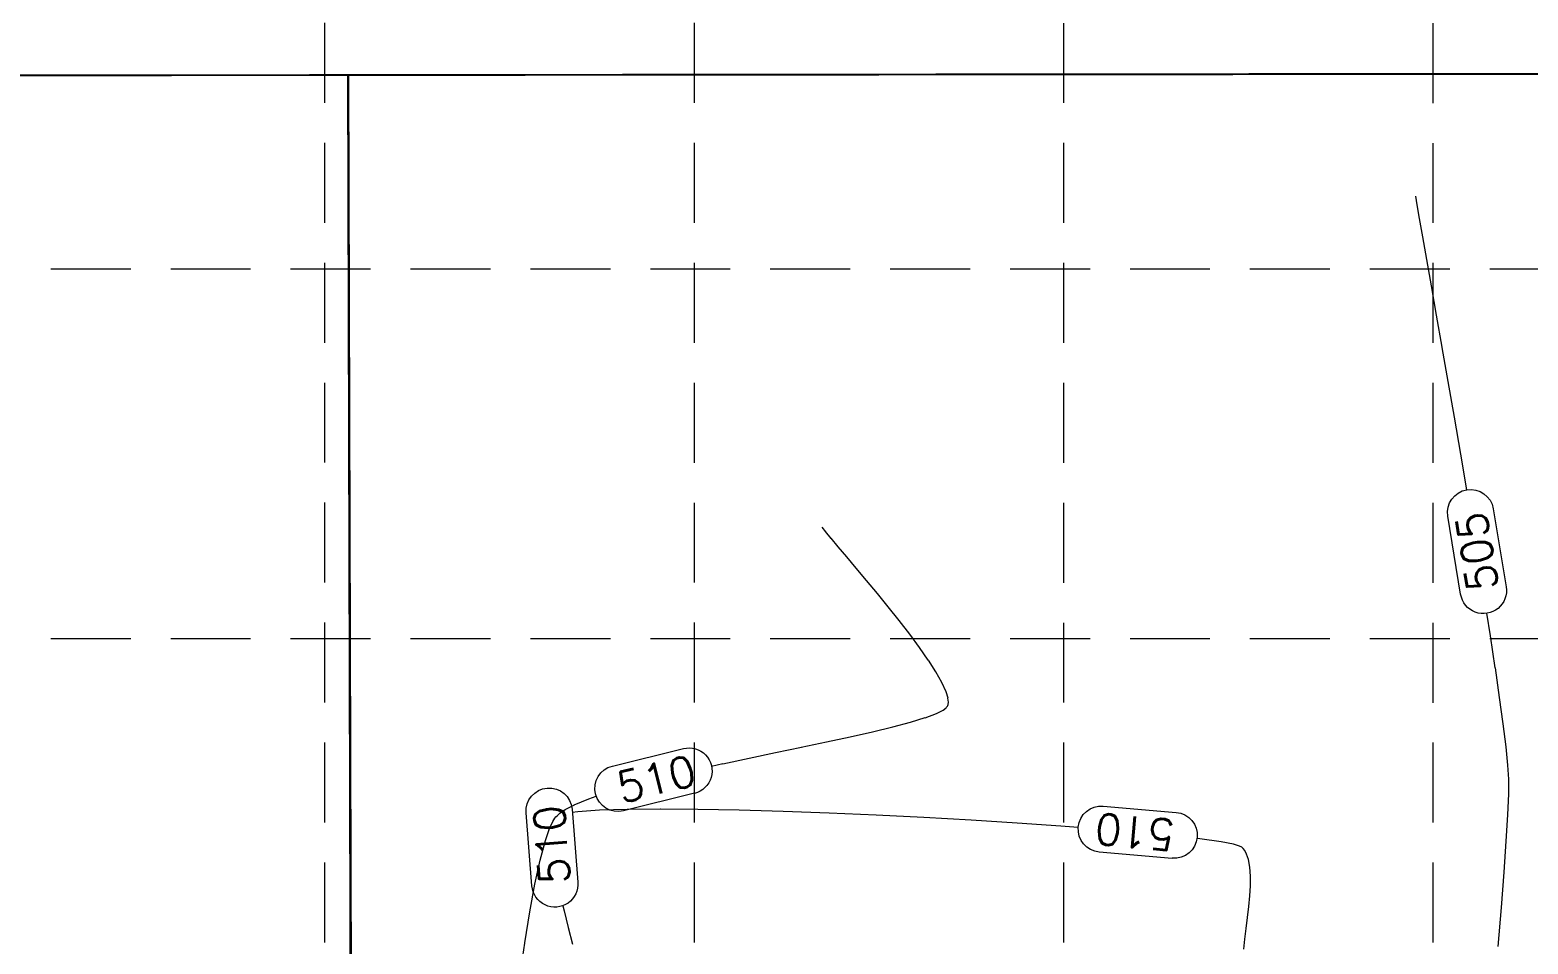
# Model space of a CAD drawing. Header units: feet. Extents: x -406 to 2003, y 7035 to 10885.
# Drawn here: x 570.5 to 814.1, y 8429.8 to 8578.4 of the extents above; entities that cross this region are included whole.
import ezdxf

# ---------------------------------------------------------------- set-up
doc = ezdxf.new("R2010")
doc.units = ezdxf.units.FT
doc.header["$LTSCALE"] = 40
doc.header["$MEASUREMENT"] = 0
doc.linetypes.add('HIDDEN', pattern=[0.375, 0.25, -0.125])
doc.layers.add('1 PROPOSED CONTOURS', color=35, linetype='Continuous', lineweight=0)
for name, color, linetype in [('GRID', 254, 'HIDDEN'), ('lots', 4, 'Continuous'), ('polys', 7, 'Continuous')]:
    doc.layers.add(name, color=color, linetype=linetype)
doc.styles.get("Standard").update_dxf_attribs({"font": 'ARIAL.TTF'})

msp = doc.modelspace()

# ---------------------------------------------------------------- linework, layer by layer
at = {"layer": '1 PROPOSED CONTOURS', "color": 35}
for points, elevation in [([(796.09, 8549.99), (795.86, 8551.36)], 505), ([(796.47, 8547.76), (796.09, 8549.99)], 505), ([(797, 8544.76), (796.47, 8547.76)], 505), ([(797.64, 8541.08), (797, 8544.76)], 505), ([(802.12, 8515.43), (801.11, 8521.24)], 505), ([(700.77, 8495.74), (699.88, 8496.83)], 510), ([(704.86, 8490.9), (703.31, 8492.73)], 510), ([(706.53, 8488.91), (704.86, 8490.9)], 510), ([(710.07, 8484.6), (708.29, 8486.79)], 510), ([(711.84, 8482.38), (710.07, 8484.6)], 510), ([(713.55, 8480.17), (711.84, 8482.38)], 510), ([(715.15, 8478.01), (713.55, 8480.17)], 510), ([(717.82, 8474.02), (716.58, 8475.95)], 510), ([(718.8, 8472.28), (717.82, 8474.02)], 510), ([(719.78, 8469.75), (719.48, 8470.77)], 510), ([(719.5, 8468.21), (719.7, 8468.46)], 510), ([(810.06, 8465.57), (809.48, 8469.87)], 505), ([(716.06, 8466.58), (717.93, 8467.28)], 510), ([(810.52, 8461.86), (810.06, 8465.57)], 505), ([(700.01, 8462.65), (703.89, 8463.48)], 510), ([(703.89, 8463.48), (707.51, 8464.3)], 510), ([(707.51, 8464.3), (710.79, 8465.09)], 510), ([(691.71, 8460.91), (695.93, 8461.79)], 510), ([(810.82, 8458.84), (810.52, 8461.86)], 505), ([(659.01, 8452.41), (661.37, 8453.39)], 510), ([(810.81, 8450.8), (810.95, 8454.19)], 505), ([(663.1, 8451.54), (659.57, 8451.29)], 510), ([(673, 8451.71), (667.62, 8451.67)], 510), ([(700.44, 8451.05), (692.95, 8451.32)], 510), ([(715.86, 8450.33), (708.12, 8450.72)], 510), ([(654.3, 8446.61), (654.99, 8448.58)], 510), ([(655.85, 8450.24), (656.02, 8450.45)], 510), ([(731.01, 8449.45), (723.54, 8449.91)], 510), ([(740.96, 8448.74), (738.15, 8448.96)], 510), ([(653.45, 8443.42), (654.3, 8446.61)], 510), ([(767.16, 8445.71), (766.19, 8446)], 510), ([(767.55, 8445.53), (767.16, 8445.71)], 510), ([(767.66, 8445.44), (767.55, 8445.53)], 510), ([(768.33, 8444.41), (768.03, 8444.97)], 510), ([(768.97, 8440.83), (768.87, 8442.27)], 510), ([(657.16, 8436.01), (657.36, 8435.17)], 510), ([(767.86, 8428.92), (768.04, 8430.59)], 510)]:
    msp.add_lwpolyline(points, dxfattribs=dict(at, elevation=elevation))
at = {"layer": '1 PROPOSED CONTOURS', "color": 35, "extrusion": (0.984893, 0.173165, 0), "elevation": 2264.61}
msp.add_lwpolyline([(8269.58, 505), (8273.92, 505)], dxfattribs=at)
at = {"layer": '1 PROPOSED CONTOURS', "color": 35, "extrusion": (0.984957, 0.1728, 0), "elevation": 2261.55}
msp.add_lwpolyline([(8265.56, 505), (8270.42, 505)], dxfattribs=at)
at = {"layer": '1 PROPOSED CONTOURS', "color": 35, "extrusion": (0.985071, 0.172149, 0), "elevation": 2256.08}
msp.add_lwpolyline([(8261.76, 505), (8267.05, 505)], dxfattribs=at)
at = {"layer": '1 PROPOSED CONTOURS', "color": 35, "extrusion": (0.985228, 0.171246, 0), "elevation": 2248.5}
msp.add_lwpolyline([(8258.18, 505), (8263.82, 505)], dxfattribs=at)
at = {"layer": '1 PROPOSED CONTOURS', "color": 35, "extrusion": (0.985671, 0.168681, 0), "elevation": 2227.02}
msp.add_lwpolyline([(8252.03, 505), (8258.1, 505)], dxfattribs=at)
at = {"layer": '1 PROPOSED CONTOURS', "color": 35, "extrusion": (0.985963, 0.166964, 0), "elevation": 2212.64}
msp.add_lwpolyline([(8250.01, 505), (8255.89, 505)], dxfattribs=at)
at = {"layer": '1 PROPOSED CONTOURS', "color": 35, "linetype": 'Continuous'}
for points, elevation in [([(808.45, 8500.55), (810.54, 8487.86)], 505), ([(803.14, 8486.65), (801.05, 8499.33)], 505), ([(665.2, 8458.72), (676.76, 8461.56)], 510), ([(652.13, 8439.23), (651.17, 8451.1)], 510), ([(658.65, 8451.7), (659.6, 8439.83)], 510), ([(745.02, 8452.2), (756.88, 8451.18)], 510), ([(756.24, 8443.71), (744.38, 8444.72)], 510)]:
    msp.add_lwpolyline(points, dxfattribs=dict(at, elevation=elevation))
at = {"layer": '1 PROPOSED CONTOURS', "color": 35, "extrusion": (0.794241, 0.607602, 0), "elevation": 5718.57}
msp.add_lwpolyline([(6323.28, 510), (6324.23, 510)], dxfattribs=at)
at = {"layer": '1 PROPOSED CONTOURS', "color": 35, "extrusion": (0.765863, 0.643004, 0), "elevation": 5999.49}
msp.add_lwpolyline([(6054.17, 510), (6055.98, 510)], dxfattribs=at)
at = {"layer": '1 PROPOSED CONTOURS', "color": 35, "extrusion": (0.763186, 0.646179, 0), "elevation": 6024.58}
msp.add_lwpolyline([(6027.07, 510), (6029.2, 510)], dxfattribs=at)
at = {"layer": '1 PROPOSED CONTOURS', "color": 35, "extrusion": (0.769427, 0.638735, 0), "elevation": 5965.79}
msp.add_lwpolyline([(6077.56, 510), (6080.3, 510)], dxfattribs=at)
at = {"layer": '1 PROPOSED CONTOURS', "color": 35, "extrusion": (0.987861, 0.155339, 0), "elevation": 2115.44}
msp.add_lwpolyline([(8251.46, 505), (8255.15, 505)], dxfattribs=at)
at = {"layer": '1 PROPOSED CONTOURS', "color": 35, "extrusion": (0.988633, 0.150349, 0), "elevation": 2073.74}
msp.add_lwpolyline([(8256.74, 505), (8262.03, 505)], dxfattribs=at)
at = {"layer": '1 PROPOSED CONTOURS', "color": 35, "extrusion": (0.820218, 0.572052, 0), "elevation": 5436.43}
msp.add_lwpolyline([(6542.2, 510), (6544.71, 510)], dxfattribs=at)
at = {"layer": '1 PROPOSED CONTOURS', "color": 35, "extrusion": (0.989612, 0.143763, 0), "elevation": 2018.73}
msp.add_lwpolyline([(8265.51, 505), (8270.37, 505)], dxfattribs=at)
at = {"layer": '1 PROPOSED CONTOURS', "color": 35, "extrusion": (0.911766, 0.41071, 0), "elevation": 4135.03}
msp.add_lwpolyline([(7427.86, 510), (7429.52, 510)], dxfattribs=at)
at = {"layer": '1 PROPOSED CONTOURS', "color": 35, "extrusion": (0.454624, -0.890683, 0), "elevation": -7215.28}
msp.add_lwpolyline([(4488.88, 510), (4490.06, 510)], dxfattribs=at)
at = {"layer": '1 PROPOSED CONTOURS', "color": 35, "extrusion": (0.60337, -0.797461, 0), "elevation": -6318.95}
msp.add_lwpolyline([(5682.59, 510), (5683.23, 510)], dxfattribs=at)
at = {"layer": '1 PROPOSED CONTOURS', "color": 35, "extrusion": (0.90503, -0.425349, 0), "elevation": -2950.7}
msp.add_lwpolyline([(7970.33, 510), (7970.47, 510)], dxfattribs=at)
at = {"layer": '1 PROPOSED CONTOURS', "color": 35, "extrusion": (0.962216, -0.272288, 0), "elevation": -1613.33}
msp.add_lwpolyline([(8344.59, 510), (8344.76, 510)], dxfattribs=at)
at = {"layer": '1 PROPOSED CONTOURS', "color": 35, "extrusion": (0.995014, 0.09974, 0), "elevation": 1560.96}
msp.add_lwpolyline([(8355.08, 510), (8355.72, 510)], dxfattribs=at)
at = {"layer": '1 PROPOSED CONTOURS', "color": 35, "extrusion": (-0.994178, 0.107754, 0), "elevation": 196.93}
msp.add_lwpolyline([(-8497, 510), (-8497.36, 510)], dxfattribs=at)
at = {"layer": '1 PROPOSED CONTOURS', "color": 35, "extrusion": (0.256041, -0.966666, 0), "elevation": -8000.92}
msp.add_lwpolyline([(2854.5, 510), (2857.47, 510)], dxfattribs=at)
at = {"layer": '1 PROPOSED CONTOURS', "color": 35, "extrusion": (0.291732, -0.9565, 0), "elevation": -7889.39}
msp.add_lwpolyline([(3152.37, 510), (3154.89, 510)], dxfattribs=at)
at = {"layer": '1 PROPOSED CONTOURS', "color": 35, "extrusion": (0.204879, -0.978787, 0), "elevation": -8139.71}
msp.add_lwpolyline([(2406.13, 510), (2410.5, 510)], dxfattribs=at)
at = {"layer": '1 PROPOSED CONTOURS', "color": 35, "extrusion": (0.205665, -0.978622, 0), "elevation": -8137.77}
msp.add_lwpolyline([(2421.34, 510), (2425.51, 510)], dxfattribs=at)
at = {"layer": '1 PROPOSED CONTOURS', "color": 35, "extrusion": (-0.215186, 0.976573, 0), "elevation": 8113.93}
msp.add_lwpolyline([(-2485.56, 510), (-2487.43, 510)], dxfattribs=at)
at = {"layer": '1 PROPOSED CONTOURS', "color": 35, "extrusion": (0.208594, -0.978002, 0), "elevation": -8130.52}
msp.add_lwpolyline([(2432.65, 510), (2437.02, 510)], dxfattribs=at)
at = {"layer": '1 PROPOSED CONTOURS', "color": 35, "extrusion": (0.998059, 0.062277, 0), "elevation": 1336.04}
msp.add_lwpolyline([(8389.66, 505), (8391.92, 505)], dxfattribs=at)
at = {"layer": '1 PROPOSED CONTOURS', "color": 35, "extrusion": (0.999985, -0.005444, 0), "elevation": 764.92}
msp.add_lwpolyline([(8458.48, 505), (8460.87, 505)], dxfattribs=at)
at = {"layer": '1 PROPOSED CONTOURS', "color": 35, "extrusion": (0.324982, -0.94572, 0), "elevation": -7779.61}
msp.add_lwpolyline([(3372.67, 510), (3373.94, 510)], dxfattribs=at)
at = {"layer": '1 PROPOSED CONTOURS', "color": 35, "linetype": 'Continuous', "extrusion": (-0.239115, 0.970991, 0), "elevation": 8046.78}
msp.add_lwpolyline([(-2680.42, 510), (-2668.51, 510)], dxfattribs=at)
at = {"layer": '1 PROPOSED CONTOURS', "color": 35, "extrusion": (0.65548, -0.755212, 0), "elevation": -5951.9}
msp.add_lwpolyline([(6034.81, 510), (6035.4, 510)], dxfattribs=at)
at = {"layer": '1 PROPOSED CONTOURS', "color": 35, "extrusion": (0.560554, -0.828118, 0), "elevation": -6630.37}
msp.add_lwpolyline([(5281.05, 510), (5282.1, 510)], dxfattribs=at)
at = {"layer": '1 PROPOSED CONTOURS', "color": 35, "extrusion": (0.464831, -0.885399, 0), "elevation": -7177.43}
msp.add_lwpolyline([(4510.75, 510), (4512.44, 510)], dxfattribs=at)
at = {"layer": '1 PROPOSED CONTOURS', "color": 35, "extrusion": (0.136027, -0.990705, 0), "elevation": -8283.02}
msp.add_lwpolyline([(1803.04, 510), (1802.15, 510)], dxfattribs=at)
at = {"layer": '1 PROPOSED CONTOURS', "color": 35, "extrusion": (0.030596, -0.999532, 0), "elevation": -8427.29}
msp.add_lwpolyline([(925.89, 510), (921.37, 510)], dxfattribs=at)
at = {"layer": '1 PROPOSED CONTOURS', "color": 35, "extrusion": (0.008256, 0.999966, 0), "elevation": 8456.98}
msp.add_lwpolyline([(-609.3, 510), (-603.19, 510)], dxfattribs=at)
at = {"layer": '1 PROPOSED CONTOURS', "color": 35, "extrusion": (0.01984, 0.999803, 0), "elevation": 8463.47}
msp.add_lwpolyline([(-517.98, 510), (-511.29, 510)], dxfattribs=at)
at = {"layer": '1 PROPOSED CONTOURS', "color": 35, "extrusion": (0.028974, 0.99958, 0), "elevation": 8467.85}
msp.add_lwpolyline([(-447.8, 510), (-440.64, 510)], dxfattribs=at)
at = {"layer": '1 PROPOSED CONTOURS', "color": 35, "extrusion": (0.043292, 0.999062, 0), "elevation": 8473.45}
msp.add_lwpolyline([(-341.61, 510), (-333.92, 510)], dxfattribs=at)
at = {"layer": '1 PROPOSED CONTOURS', "color": 35, "extrusion": (0.998287, -0.058513, 0), "elevation": 314.94}
msp.add_lwpolyline([(8479.47, 505), (8483.76, 505)], dxfattribs=at)
at = {"layer": '1 PROPOSED CONTOURS', "color": 35, "extrusion": (0.90636, -0.422506, 0), "elevation": -2975.92}
msp.add_lwpolyline([(7934.19, 510), (7935.41, 510)], dxfattribs=at)
at = {"layer": '1 PROPOSED CONTOURS', "color": 35, "extrusion": (-0.847299, 0.531116, 0), "elevation": 3932.36}
msp.add_lwpolyline([(-7507.56, 510), (-7508.21, 510)], dxfattribs=at)
at = {"layer": '1 PROPOSED CONTOURS', "color": 35, "extrusion": (0.725397, -0.688331, 0), "elevation": -5340.83}
msp.add_lwpolyline([(6581.49, 510), (6581.76, 510)], dxfattribs=at)
at = {"layer": '1 PROPOSED CONTOURS', "color": 35, "extrusion": (0.055489, 0.998459, 0), "elevation": 8477.04}
msp.add_lwpolyline([(-253.54, 510), (-245.86, 510)], dxfattribs=at)
at = {"layer": '1 PROPOSED CONTOURS', "color": 35, "extrusion": (0.068273, 0.997667, 0), "elevation": 8479.64}
msp.add_lwpolyline([(-159.59, 510), (-152.43, 510)], dxfattribs=at)
at = {"layer": '1 PROPOSED CONTOURS', "color": 35, "extrusion": (0.114792, 0.99339, 0), "elevation": 8478.38}
msp.add_lwpolyline([(213.94, 510), (214.4, 510)], dxfattribs=at)
at = {"layer": '1 PROPOSED CONTOURS', "color": 35, "extrusion": (0.143494, 0.989651, 0), "elevation": 8468.63}
msp.add_lwpolyline([(455.71, 510), (459.23, 510)], dxfattribs=at)
at = {"layer": '1 PROPOSED CONTOURS', "color": 35, "extrusion": (0.193044, 0.98119, 0), "elevation": 8435.04}
msp.add_lwpolyline([(878.67, 510), (880.69, 510)], dxfattribs=at)
at = {"layer": '1 PROPOSED CONTOURS', "color": 35, "extrusion": (-0.997578, 0.069562, 0), "elevation": -221.05}
msp.add_lwpolyline([(-8477.35, 505), (-8482.43, 505)], dxfattribs=at)
at = {"layer": '1 PROPOSED CONTOURS', "color": 35, "extrusion": (0.977427, -0.211273, 0), "elevation": -1145.17}
msp.add_lwpolyline([(8386.89, 510), (8390.88, 510)], dxfattribs=at)
at = {"layer": '1 PROPOSED CONTOURS', "color": 35, "extrusion": (0.745062, 0.666995, 0), "elevation": 6205.02}
msp.add_lwpolyline([(5780.16, 510), (5780.36, 510)], dxfattribs=at)
at = {"layer": '1 PROPOSED CONTOURS', "color": 35, "extrusion": (0.805373, 0.592768, 0), "elevation": 5624.46}
msp.add_lwpolyline([(6346.09, 510), (6346.49, 510)], dxfattribs=at)
at = {"layer": '1 PROPOSED CONTOURS', "color": 35, "extrusion": (0.94495, 0.327214, 0), "elevation": 3489.16}
msp.add_lwpolyline([(7727.21, 510), (7728.14, 510)], dxfattribs=at)
at = {"layer": '1 PROPOSED CONTOURS', "color": 35, "extrusion": (0.98326, 0.182208, 0), "elevation": 2294.25}
msp.add_lwpolyline([(8160.85, 510), (8162.14, 510)], dxfattribs=at)
at = {"layer": '1 PROPOSED CONTOURS', "color": 35, "extrusion": (-0.997017, 0.077183, 0), "elevation": -156.25}
msp.add_lwpolyline([(-8473.03, 505), (-8478.79, 505)], dxfattribs=at)
at = {"layer": '1 PROPOSED CONTOURS', "color": 35, "extrusion": (0.983453, -0.181163, 0), "elevation": -887.12}
msp.add_lwpolyline([(8413.49, 510), (8418.09, 510)], dxfattribs=at)
at = {"layer": '1 PROPOSED CONTOURS', "color": 35, "extrusion": (-0.998143, 0.060914, 0), "elevation": -253.46}
msp.add_lwpolyline([(-8468.76, 510), (-8470.43, 510)], dxfattribs=at)
at = {"layer": '1 PROPOSED CONTOURS', "color": 35, "extrusion": (0.999963, -0.0086, 0), "elevation": 696.35}
msp.add_lwpolyline([(8445.57, 510), (8447.13, 510)], dxfattribs=at)
at = {"layer": '1 PROPOSED CONTOURS', "color": 35, "extrusion": (0.995448, -0.095305, 0), "elevation": -38.79}
msp.add_lwpolyline([(8470.72, 510), (8472.47, 510)], dxfattribs=at)
at = {"layer": '1 PROPOSED CONTOURS', "color": 35, "extrusion": (0.987051, -0.160409, 0), "elevation": -709.72}
msp.add_lwpolyline([(8425.2, 510), (8430.31, 510)], dxfattribs=at)
at = {"layer": '1 PROPOSED CONTOURS', "color": 35, "extrusion": (0.969555, 0.244873, 0), "elevation": 2702.89}
msp.add_lwpolyline([(8017.4, 510), (8014.62, 510)], dxfattribs=at)
at = {"layer": '1 PROPOSED CONTOURS', "color": 35, "extrusion": (0.992174, -0.124861, 0), "elevation": -290.62}
msp.add_lwpolyline([(8462.26, 510), (8464.05, 510)], dxfattribs=at)
at = {"layer": '1 PROPOSED CONTOURS', "color": 35, "extrusion": (0.99326, -0.115907, 0), "elevation": -214.27}
msp.add_lwpolyline([(8466.32, 510), (8468.1, 510)], dxfattribs=at)
at = {"layer": '1 PROPOSED CONTOURS', "color": 35, "extrusion": (0.996559, -0.082881, 0), "elevation": 107.82}
msp.add_lwpolyline([(8467.46, 505), (8473.79, 505)], dxfattribs=at)
at = {"layer": '1 PROPOSED CONTOURS', "color": 35, "extrusion": (0.967484, 0.252931, 0), "elevation": 2769.47}
msp.add_lwpolyline([(7991.86, 510), (7989.06, 510)], dxfattribs=at)
at = {"layer": '1 PROPOSED CONTOURS', "color": 35, "extrusion": (0.992433, -0.12279, 0), "elevation": -272.96}
msp.add_lwpolyline([(8461.1, 510), (8462.85, 510)], dxfattribs=at)
at = {"layer": '1 PROPOSED CONTOURS', "color": 35, "extrusion": (0.989371, -0.145411, 0), "elevation": -581.77}
msp.add_lwpolyline([(8429.47, 510), (8435, 510)], dxfattribs=at)
at = {"layer": '1 PROPOSED CONTOURS', "color": 35, "linetype": 'Continuous', "extrusion": (0, 0, -1)}
for centre, start, end in [((-804.75, 8499.94, -505), 350.6565, 170.6565), ((-806.84, 8487.25, -505), 170.6565, 350.6565), ((-677.66, 8457.92, -510), 76.1657, 256.1657), ((-666.1, 8455.07, -510), 256.1657, 76.1657), ((-654.91, 8451.4, -510), 355.4091, 175.4091), ((-744.7, 8448.46, -510), 274.8831, 94.8831), ((-756.56, 8447.45, -510), 94.8831, 274.8831), ((-655.86, 8439.53, -510), 175.4091, 355.4091)]:
    msp.add_arc(centre, 3.75, start, end, dxfattribs=at)
at = {"layer": 'GRID', "color": 252, "linetype": 'HIDDEN', "lineweight": 0, "ltscale": 1.3}
for p, q in [((618.47, 7338.05), (618.47, 10822.14)), ((678.53, 7338.04), (678.53, 10822.14)), ((738.6, 7338.03), (738.6, 10822.14)), ((798.67, 7338.02), (798.67, 10822.14)), ((-342.62, 8539.55), (1939.97, 8539.55)), ((-342.62, 8479.48), (1939.97, 8479.48))]:
    msp.add_line(p, q, dxfattribs=at)
at = {"layer": 'lots', "color": 7, "linetype": 'Continuous'}
for p, q in [((881.14, 8571.34), (363.38, 8570.82)), ((881.14, 8571.34), (363.38, 8570.82)), ((622.26, 8571.08), (622.96, 8317.8)), ((622.26, 8571.08), (622.96, 8317.8))]:
    msp.add_line(p, q, dxfattribs=at)
at = {"layer": 'polys', "color": 7, "linetype": 'Continuous'}
for points in [[(363.25, 8697.32), (363.38, 8570.82), (881.14, 8571.34), (880.56, 8697.84)], [(363.38, 8570.82), (363.63, 8317.82), (622.96, 8317.8), (622.26, 8571.08)], [(622.26, 8571.08), (622.96, 8317.8), (882.29, 8317.77), (881.14, 8571.34)]]:
    msp.add_lwpolyline(points, close=True, dxfattribs=at)

# ---------------------------------------------------------------- texts
at = {"layer": '1 PROPOSED CONTOURS', "color": 35, "char_height": 5, "attachment_point": 1}
for s, insert, width, rotation in [('\\Fsimplex.shx;\\W1.0000000000;\\T1.0000000000;\\o\\l505', (804.37, 8486.85, 505), 18.8095, 99.3435), ('\\Fsimplex.shx;\\W1.0000000000;\\T1.0000000000;\\o\\l510', (756.34, 8444.96, 510), 17.8571, 175.1169)]:
    msp.add_mtext(s, dxfattribs=dict(at, insert=insert, width=width, rotation=rotation))
at = {"layer": '1 PROPOSED CONTOURS', "color": 35, "linetype": 'Continuous', "char_height": 5, "width": 17.8571, "attachment_point": 1}
for insert, rotation in [((665.5, 8457.5, 510), 13.8343), ((653.37, 8439.33, 510), 94.5909)]:
    msp.add_mtext('\\Fsimplex.shx;\\W1.0000000000;\\T1.0000000000;\\o\\l510', dxfattribs=dict(at, insert=insert, rotation=rotation))

doc.saveas('drawing.dxf')
